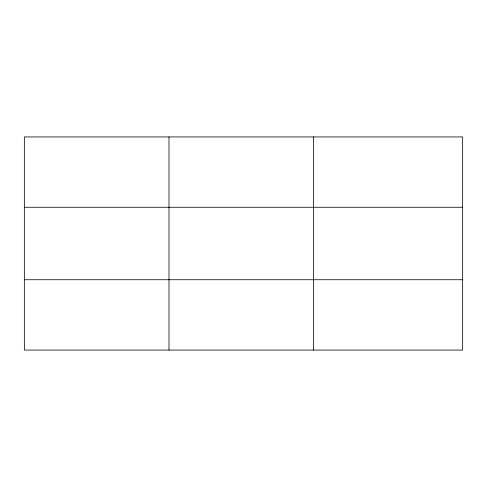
<?xml version="1.0" encoding="UTF-8"?>
<svg xmlns="http://www.w3.org/2000/svg" width="487" height="487" viewBox="0 0 487 487"><rect width="100%" height="100%" fill="white"/><g stroke="black" fill="none" stroke-linecap="round" stroke-linejoin="round"><path stroke-width="0.73" d="M168.989 350.068L168.989 136.932M313.628 350.068L313.628 136.932M462.65 279.733L462.65 350.068L24.35 350.068L24.35 136.932L462.65 136.932L462.65 279.733L24.35 279.733M24.35 207.267L462.65 207.267"/></g></svg>
